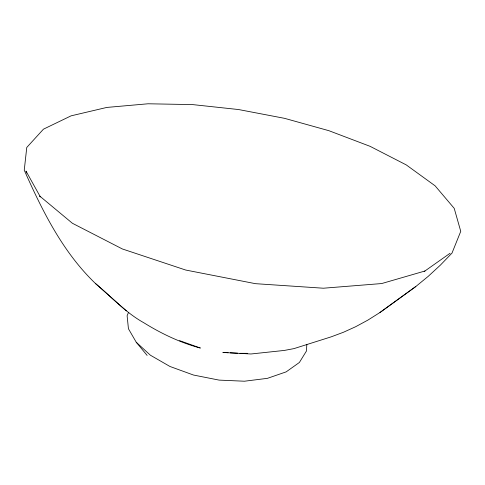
<?xml version="1.0" encoding="UTF-8"?>
<svg xmlns="http://www.w3.org/2000/svg" width="485" height="485" viewBox="0 0 485 485"><rect width="100%" height="100%" fill="white"/><g stroke="black" fill="none" stroke-linecap="round" stroke-linejoin="round"><path stroke-width="0.73" d="M306.835 344.417L306.435 351.043L299.39 362.471L286.162 371.868L267.417 378.342L244.452 381.216L219.093 380.107L193.515 375.044L169.956 366.472L150.38 355.202L136.261 342.264L128.44 328.763L127.112 315.741L128.537 312.31M228.071 352.722L222.864 352.462L250.957 353.983L284.319 350.437L294.001 348.606L331.055 336.887L343.386 332.286L355.675 326.708L367.872 320.118L379.949 312.51L415.815 286.52L428.279 276.298L440.356 265.149L451.996 253.091L460.75 231.339L454.221 208.362L435.112 185.828L406.23 164.888L370.116 146.343L328.945 130.707L284.568 118.34L238.59 109.543L192.551 104.59L148.034 103.784L106.846 107.427L71.119 115.83L43.432 129.186L26.766 147.458L24.25 170.174C42.383 211.005 62.917 252.412 95.642 283.664C111.495 296.923 125.609 312.643 143.851 322.767C160.808 333.298 178.716 341.889 197.935 347.405L200.372 348.024L179.589 340.646M379.949 312.51L415.815 286.52M424.193 271.515L450.062 253.273M425.018 270.988L381.707 283.549L323.392 288.217L255.462 283.676L185.67 270.03L122.353 248.957L72.386 223.264L39.758 196.098L40.352 196.892L25.99 171.066L26.717 173.066M247.411 353.335L239.96 353.322M230.296 352.837L237.729 353.207M95.642 283.664L126.343 310.885M136.261 342.264L147.119 355.42"/></g></svg>
